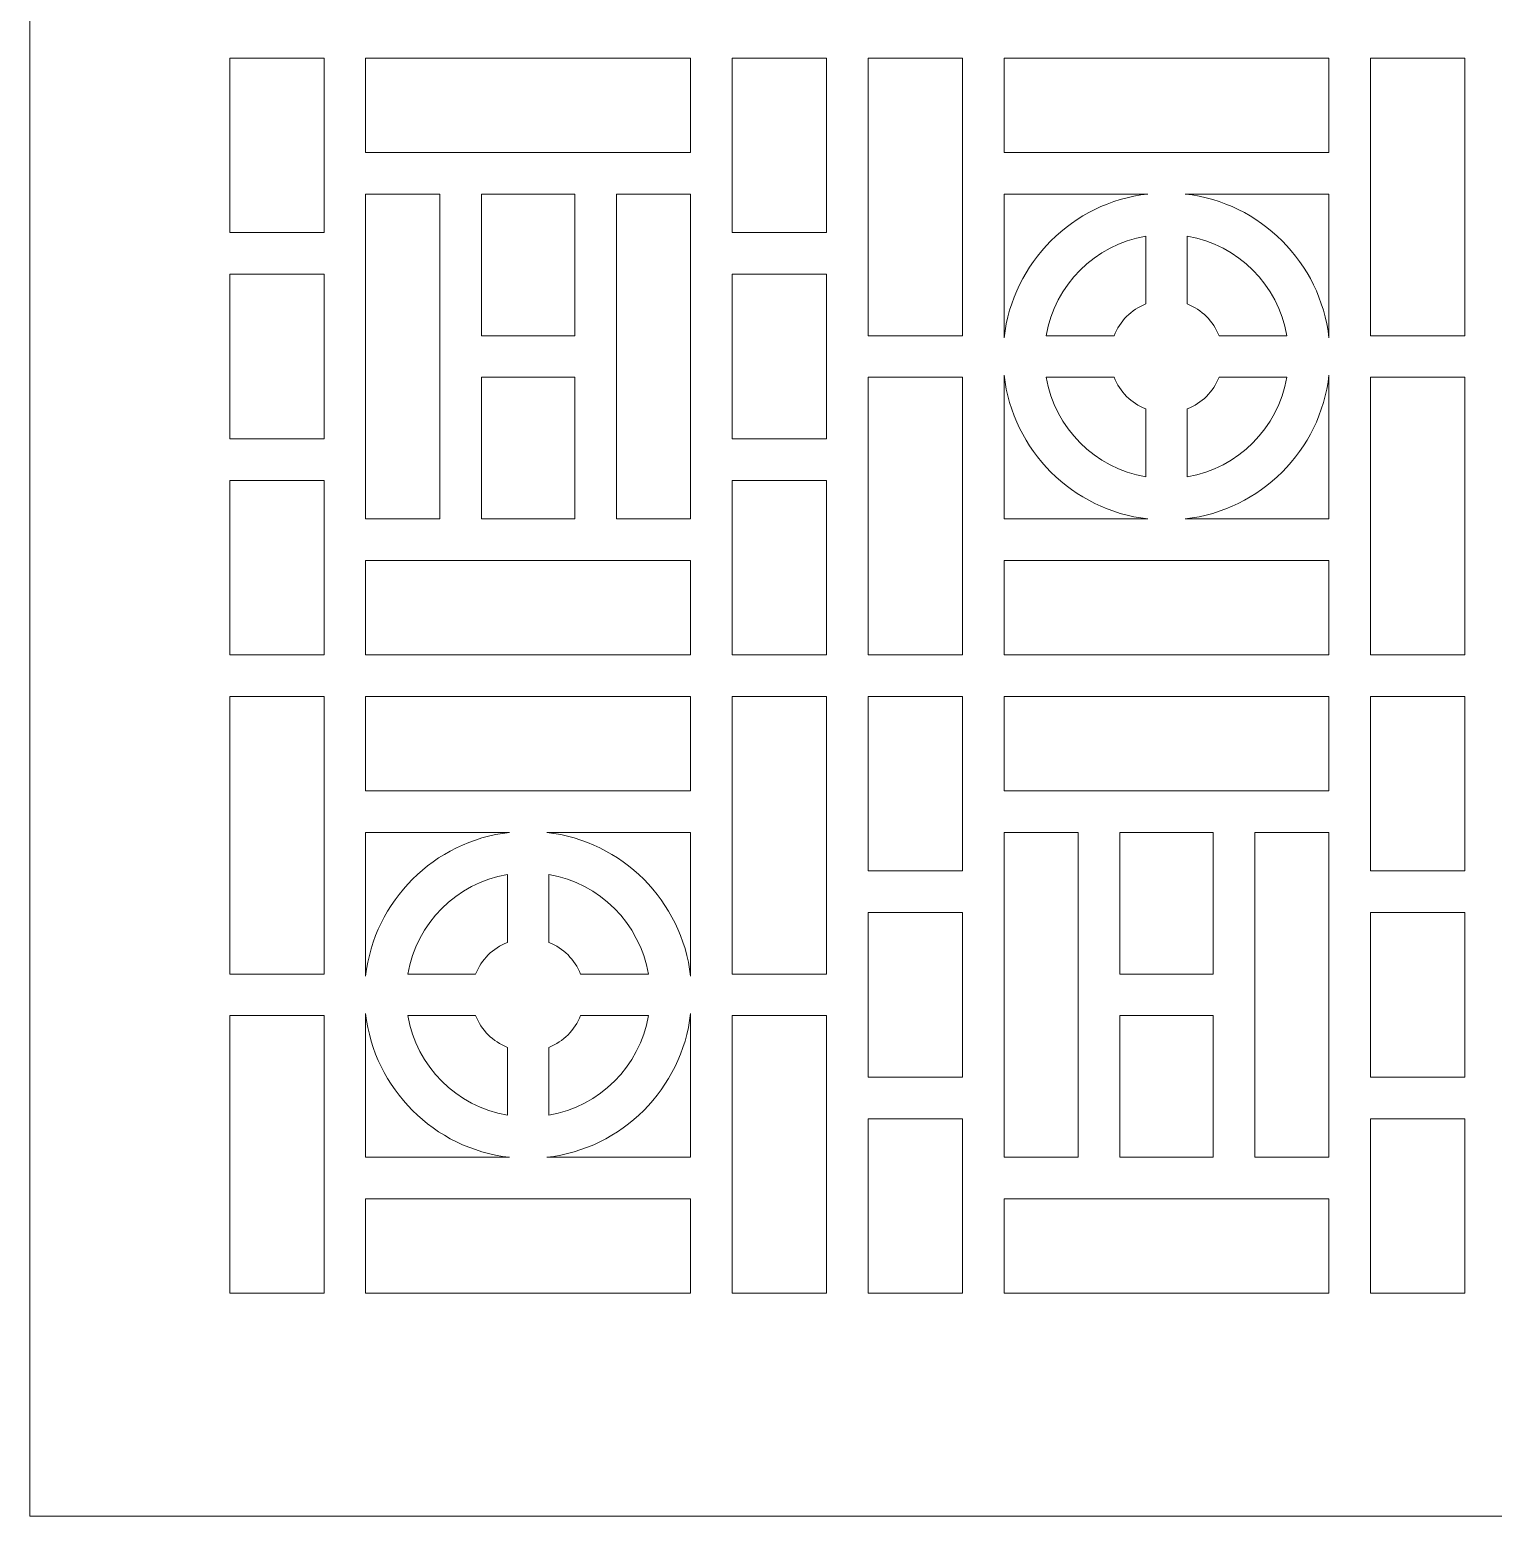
# Model space of a CAD drawing. Header units: centimetres. Extents: x -27.5 to -15.8, y -2.4 to 9.5.
# Drawn here: x -21.397 to -18.592, y -2.402 to 0.447 of the extents above; entities that cross this region are included whole.
import ezdxf

# ---------------------------------------------------------------- set-up
doc = ezdxf.new("R2010")
doc.units = ezdxf.units.CM
doc.header["$MEASUREMENT"] = 0
doc.layers.add('layer 1', color=7, linetype='Continuous')

msp = doc.modelspace()

# ---------------------------------------------------------------- linework, layer by layer
at = {"layer": 'layer 1', "color": 7, "lineweight": 9}
for points, knots in [([(-21.3967, 9.5), (-21.3967, 9.5), (-15.78704, 9.5), (-15.78704, 9.5), (-15.78704, 9.5), (-15.78704, 9.5), (-15.78704, -2.40224), (-15.78704, -2.40224), (-15.78704, -2.40224), (-15.78704, -2.40224), (-21.3967, -2.40224), (-21.3967, -2.40224), (-21.3967, -2.40224), (-21.3967, -2.40224), (-21.3967, 9.5), (-21.3967, 9.5)], [0, 0, 0, 0, 0.2, 0.2, 0.2, 0.2, 0.4, 0.4, 0.4, 0.4, 0.6, 0.6, 0.6, 0.6, 1, 1, 1, 1]), ([(-21.01344, 0.05805), (-21.01344, 0.05805), (-20.8325, 0.05806), (-20.8325, 0.05806), (-20.8325, 0.05806), (-20.8325, 0.05806), (-20.8325, 0.39245), (-20.8325, 0.39245), (-20.8325, 0.39245), (-20.8325, 0.39245), (-21.01344, 0.39245), (-21.01344, 0.39245), (-21.01344, 0.39245), (-21.01344, 0.39245), (-21.01344, 0.05805), (-21.01344, 0.05805)], [0, 0, 0, 0, 0.2, 0.2, 0.2, 0.2, 0.4, 0.4, 0.4, 0.4, 0.6, 0.6, 0.6, 0.6, 1, 1, 1, 1]), ([(-20.7529, 0.21151), (-20.7529, 0.21151), (-20.13023, 0.21151), (-20.13023, 0.21151), (-20.13023, 0.21151), (-20.13023, 0.21151), (-20.13023, 0.39245), (-20.13023, 0.39245), (-20.13023, 0.39245), (-20.13023, 0.39245), (-20.7529, 0.39245), (-20.7529, 0.39245), (-20.7529, 0.39245), (-20.7529, 0.39245), (-20.7529, 0.21151), (-20.7529, 0.21151)], [0, 0, 0, 0, 0.2, 0.2, 0.2, 0.2, 0.4, 0.4, 0.4, 0.4, 0.6, 0.6, 0.6, 0.6, 1, 1, 1, 1]), ([(-20.05063, 0.05805), (-20.05063, 0.05805), (-19.86969, 0.05806), (-19.86969, 0.05806), (-19.86969, 0.05806), (-19.86969, 0.05806), (-19.86969, 0.39245), (-19.86969, 0.39245), (-19.86969, 0.39245), (-19.86969, 0.39245), (-20.05063, 0.39245), (-20.05063, 0.39245), (-20.05063, 0.39245), (-20.05063, 0.39245), (-20.05063, 0.05805), (-20.05063, 0.05805)], [0, 0, 0, 0, 0.2, 0.2, 0.2, 0.2, 0.4, 0.4, 0.4, 0.4, 0.6, 0.6, 0.6, 0.6, 1, 1, 1, 1]), ([(-19.78995, -0.13963), (-19.78995, -0.13963), (-19.60901, -0.13962), (-19.60901, -0.13962), (-19.60901, -0.13962), (-19.60901, -0.13962), (-19.60901, 0.39245), (-19.60901, 0.39245), (-19.60901, 0.39245), (-19.60901, 0.39245), (-19.78995, 0.39245), (-19.78995, 0.39245), (-19.78995, 0.39245), (-19.78995, 0.39245), (-19.78995, -0.13963), (-19.78995, -0.13963)], [0, 0, 0, 0, 0.2, 0.2, 0.2, 0.2, 0.4, 0.4, 0.4, 0.4, 0.6, 0.6, 0.6, 0.6, 1, 1, 1, 1]), ([(-19.52941, 0.21151), (-19.52941, 0.21151), (-18.90674, 0.21151), (-18.90674, 0.21151), (-18.90674, 0.21151), (-18.90674, 0.21151), (-18.90674, 0.39245), (-18.90674, 0.39245), (-18.90674, 0.39245), (-18.90674, 0.39245), (-19.52941, 0.39245), (-19.52941, 0.39245), (-19.52941, 0.39245), (-19.52941, 0.39245), (-19.52941, 0.21151), (-19.52941, 0.21151)], [0, 0, 0, 0, 0.2, 0.2, 0.2, 0.2, 0.4, 0.4, 0.4, 0.4, 0.6, 0.6, 0.6, 0.6, 1, 1, 1, 1]), ([(-18.82714, -0.13963), (-18.82714, -0.13963), (-18.6462, -0.13962), (-18.6462, -0.13962), (-18.6462, -0.13962), (-18.6462, -0.13962), (-18.6462, 0.39245), (-18.6462, 0.39245), (-18.6462, 0.39245), (-18.6462, 0.39245), (-18.82714, 0.39245), (-18.82714, 0.39245), (-18.82714, 0.39245), (-18.82714, 0.39245), (-18.82714, -0.13963), (-18.82714, -0.13963)], [0, 0, 0, 0, 0.2, 0.2, 0.2, 0.2, 0.4, 0.4, 0.4, 0.4, 0.6, 0.6, 0.6, 0.6, 1, 1, 1, 1]), ([(-20.61076, -0.49076), (-20.61076, -0.49076), (-20.61076, 0.13191), (-20.61076, 0.13191), (-20.61076, 0.13191), (-20.61076, 0.13191), (-20.7529, 0.13191), (-20.7529, 0.13191), (-20.7529, 0.13191), (-20.7529, 0.13191), (-20.7529, -0.49076), (-20.7529, -0.49076), (-20.7529, -0.49076), (-20.7529, -0.49076), (-20.61076, -0.49076), (-20.61076, -0.49076)], [0, 0, 0, 0, 0.2, 0.2, 0.2, 0.2, 0.4, 0.4, 0.4, 0.4, 0.6, 0.6, 0.6, 0.6, 1, 1, 1, 1]), ([(-20.53116, -0.13963), (-20.53116, -0.13963), (-20.35197, -0.13962), (-20.35197, -0.13962), (-20.35197, -0.13962), (-20.35197, -0.13962), (-20.35197, 0.13191), (-20.35197, 0.13191), (-20.35197, 0.13191), (-20.35197, 0.13191), (-20.53116, 0.13191), (-20.53116, 0.13191), (-20.53116, 0.13191), (-20.53116, 0.13191), (-20.53116, -0.13963), (-20.53116, -0.13963)], [0, 0, 0, 0, 0.2, 0.2, 0.2, 0.2, 0.4, 0.4, 0.4, 0.4, 0.6, 0.6, 0.6, 0.6, 1, 1, 1, 1]), ([(-20.27237, 0.13191), (-20.27237, 0.13191), (-20.27237, -0.49076), (-20.27237, -0.49076), (-20.27237, -0.49076), (-20.27237, -0.49076), (-20.13023, -0.49076), (-20.13023, -0.49076), (-20.13023, -0.49076), (-20.13023, -0.49076), (-20.13023, 0.13191), (-20.13023, 0.13191), (-20.13023, 0.13191), (-20.13023, 0.13191), (-20.27237, 0.13191), (-20.27237, 0.13191)], [0, 0, 0, 0, 0.2, 0.2, 0.2, 0.2, 0.4, 0.4, 0.4, 0.4, 0.6, 0.6, 0.6, 0.6, 1, 1, 1, 1]), ([(-19.52941, -0.1435), (-19.51293, 0.00084), (-19.39835, 0.11543), (-19.254, 0.13191), (-19.254, 0.13191), (-19.254, 0.13191), (-19.52941, 0.13191), (-19.52941, 0.13191), (-19.52941, 0.13191), (-19.52941, 0.13191), (-19.52941, -0.1435), (-19.52941, -0.1435)], [0, 0, 0, 0, 0.25, 0.25, 0.25, 0.25, 0.5, 0.5, 0.5, 0.5, 1, 1, 1, 1]), ([(-19.18215, 0.13191), (-19.0378, 0.11543), (-18.92322, 0.00084), (-18.90674, -0.14351), (-18.90674, -0.14351), (-18.90674, -0.14351), (-18.90674, 0.13191), (-18.90674, 0.13191), (-18.90674, 0.13191), (-18.90674, 0.13191), (-19.18215, 0.13191), (-19.18215, 0.13191)], [0, 0, 0, 0, 0.25, 0.25, 0.25, 0.25, 0.5, 0.5, 0.5, 0.5, 1, 1, 1, 1]), ([(-19.31868, -0.13963), (-19.3077, -0.11191), (-19.28559, -0.0898), (-19.25787, -0.07882), (-19.25787, -0.07882), (-19.25787, -0.07882), (-19.25787, 0.05114), (-19.25787, 0.05114), (-19.25787, 0.05114), (-19.35517, 0.03445), (-19.43195, -0.04233), (-19.44864, -0.13963), (-19.44864, -0.13963), (-19.44864, -0.13963), (-19.31868, -0.13963), (-19.31868, -0.13963)], [0, 0, 0, 0, 0.2, 0.2, 0.2, 0.2, 0.4, 0.4, 0.4, 0.4, 0.6, 0.6, 0.6, 0.6, 1, 1, 1, 1]), ([(-19.17828, -0.07882), (-19.15056, -0.0898), (-19.12845, -0.11191), (-19.11748, -0.13963), (-19.11748, -0.13963), (-19.11748, -0.13963), (-18.98751, -0.13963), (-18.98751, -0.13963), (-18.98751, -0.13963), (-19.0042, -0.04233), (-19.08098, 0.03445), (-19.17828, 0.05114), (-19.17828, 0.05114), (-19.17828, 0.05114), (-19.17828, -0.07882), (-19.17828, -0.07882)], [0, 0, 0, 0, 0.2, 0.2, 0.2, 0.2, 0.4, 0.4, 0.4, 0.4, 0.6, 0.6, 0.6, 0.6, 1, 1, 1, 1]), ([(-21.01344, -0.33731), (-21.01344, -0.33731), (-20.8325, -0.3373), (-20.8325, -0.3373), (-20.8325, -0.3373), (-20.8325, -0.3373), (-20.8325, -0.02154), (-20.8325, -0.02154), (-20.8325, -0.02154), (-20.8325, -0.02154), (-21.01344, -0.02154), (-21.01344, -0.02154), (-21.01344, -0.02154), (-21.01344, -0.02154), (-21.01344, -0.33731), (-21.01344, -0.33731)], [0, 0, 0, 0, 0.2, 0.2, 0.2, 0.2, 0.4, 0.4, 0.4, 0.4, 0.6, 0.6, 0.6, 0.6, 1, 1, 1, 1]), ([(-20.05063, -0.33731), (-20.05063, -0.33731), (-19.86969, -0.3373), (-19.86969, -0.3373), (-19.86969, -0.3373), (-19.86969, -0.3373), (-19.86969, -0.02154), (-19.86969, -0.02154), (-19.86969, -0.02154), (-19.86969, -0.02154), (-20.05063, -0.02154), (-20.05063, -0.02154), (-20.05063, -0.02154), (-20.05063, -0.02154), (-20.05063, -0.33731), (-20.05063, -0.33731)], [0, 0, 0, 0, 0.2, 0.2, 0.2, 0.2, 0.4, 0.4, 0.4, 0.4, 0.6, 0.6, 0.6, 0.6, 1, 1, 1, 1]), ([(-20.35197, -0.21922), (-20.35197, -0.21922), (-20.53116, -0.21922), (-20.53116, -0.21922), (-20.53116, -0.21922), (-20.53116, -0.21922), (-20.53116, -0.49076), (-20.53116, -0.49076), (-20.53116, -0.49076), (-20.53116, -0.49076), (-20.35197, -0.49076), (-20.35197, -0.49076), (-20.35197, -0.49076), (-20.35197, -0.49076), (-20.35197, -0.21922), (-20.35197, -0.21922)], [0, 0, 0, 0, 0.2, 0.2, 0.2, 0.2, 0.4, 0.4, 0.4, 0.4, 0.6, 0.6, 0.6, 0.6, 1, 1, 1, 1]), ([(-19.60901, -0.21922), (-19.60901, -0.21922), (-19.78995, -0.21922), (-19.78995, -0.21922), (-19.78995, -0.21922), (-19.78995, -0.21922), (-19.78995, -0.7513), (-19.78995, -0.7513), (-19.78995, -0.7513), (-19.78995, -0.7513), (-19.60901, -0.7513), (-19.60901, -0.7513), (-19.60901, -0.7513), (-19.60901, -0.7513), (-19.60901, -0.21922), (-19.60901, -0.21922)], [0, 0, 0, 0, 0.2, 0.2, 0.2, 0.2, 0.4, 0.4, 0.4, 0.4, 0.6, 0.6, 0.6, 0.6, 1, 1, 1, 1]), ([(-19.25399, -0.49076), (-19.39834, -0.47428), (-19.51293, -0.35969), (-19.52941, -0.21534), (-19.52941, -0.21534), (-19.52941, -0.21534), (-19.52941, -0.49076), (-19.52941, -0.49076), (-19.52941, -0.49076), (-19.52941, -0.49076), (-19.25399, -0.49076), (-19.25399, -0.49076)], [0, 0, 0, 0, 0.25, 0.25, 0.25, 0.25, 0.5, 0.5, 0.5, 0.5, 1, 1, 1, 1]), ([(-19.25787, -0.28002), (-19.28559, -0.26905), (-19.3077, -0.24694), (-19.31868, -0.21922), (-19.31868, -0.21922), (-19.31868, -0.21922), (-19.44864, -0.21922), (-19.44864, -0.21922), (-19.44864, -0.21922), (-19.43195, -0.31652), (-19.35517, -0.3933), (-19.25787, -0.40998), (-19.25787, -0.40998), (-19.25787, -0.40998), (-19.25787, -0.28002), (-19.25787, -0.28002)], [0, 0, 0, 0, 0.2, 0.2, 0.2, 0.2, 0.4, 0.4, 0.4, 0.4, 0.6, 0.6, 0.6, 0.6, 1, 1, 1, 1]), ([(-18.90674, -0.21534), (-18.92322, -0.35969), (-19.0378, -0.47428), (-19.18216, -0.49076), (-19.18216, -0.49076), (-19.18216, -0.49076), (-18.90674, -0.49076), (-18.90674, -0.49076), (-18.90674, -0.49076), (-18.90674, -0.49076), (-18.90674, -0.21534), (-18.90674, -0.21534)], [0, 0, 0, 0, 0.25, 0.25, 0.25, 0.25, 0.5, 0.5, 0.5, 0.5, 1, 1, 1, 1]), ([(-19.11748, -0.21922), (-19.12846, -0.24694), (-19.15056, -0.26904), (-19.17828, -0.28002), (-19.17828, -0.28002), (-19.17828, -0.28002), (-19.17828, -0.40998), (-19.17828, -0.40998), (-19.17828, -0.40998), (-19.08098, -0.3933), (-19.0042, -0.31652), (-18.98751, -0.21922), (-18.98751, -0.21922), (-18.98751, -0.21922), (-19.11748, -0.21922), (-19.11748, -0.21922)], [0, 0, 0, 0, 0.2, 0.2, 0.2, 0.2, 0.4, 0.4, 0.4, 0.4, 0.6, 0.6, 0.6, 0.6, 1, 1, 1, 1]), ([(-18.6462, -0.21922), (-18.6462, -0.21922), (-18.82714, -0.21922), (-18.82714, -0.21922), (-18.82714, -0.21922), (-18.82714, -0.21922), (-18.82714, -0.7513), (-18.82714, -0.7513), (-18.82714, -0.7513), (-18.82714, -0.7513), (-18.6462, -0.7513), (-18.6462, -0.7513), (-18.6462, -0.7513), (-18.6462, -0.7513), (-18.6462, -0.21922), (-18.6462, -0.21922)], [0, 0, 0, 0, 0.2, 0.2, 0.2, 0.2, 0.4, 0.4, 0.4, 0.4, 0.6, 0.6, 0.6, 0.6, 1, 1, 1, 1]), ([(-20.8325, -0.4169), (-20.8325, -0.4169), (-21.01344, -0.4169), (-21.01344, -0.4169), (-21.01344, -0.4169), (-21.01344, -0.4169), (-21.01344, -0.7513), (-21.01344, -0.7513), (-21.01344, -0.7513), (-21.01344, -0.7513), (-20.8325, -0.7513), (-20.8325, -0.7513), (-20.8325, -0.7513), (-20.8325, -0.7513), (-20.8325, -0.4169), (-20.8325, -0.4169)], [0, 0, 0, 0, 0.2, 0.2, 0.2, 0.2, 0.4, 0.4, 0.4, 0.4, 0.6, 0.6, 0.6, 0.6, 1, 1, 1, 1]), ([(-19.86969, -0.4169), (-19.86969, -0.4169), (-20.05063, -0.4169), (-20.05063, -0.4169), (-20.05063, -0.4169), (-20.05063, -0.4169), (-20.05063, -0.7513), (-20.05063, -0.7513), (-20.05063, -0.7513), (-20.05063, -0.7513), (-19.86969, -0.7513), (-19.86969, -0.7513), (-19.86969, -0.7513), (-19.86969, -0.7513), (-19.86969, -0.4169), (-19.86969, -0.4169)], [0, 0, 0, 0, 0.2, 0.2, 0.2, 0.2, 0.4, 0.4, 0.4, 0.4, 0.6, 0.6, 0.6, 0.6, 1, 1, 1, 1]), ([(-20.13023, -0.57035), (-20.13023, -0.57035), (-20.7529, -0.57036), (-20.7529, -0.57036), (-20.7529, -0.57036), (-20.7529, -0.57036), (-20.7529, -0.7513), (-20.7529, -0.7513), (-20.7529, -0.7513), (-20.7529, -0.7513), (-20.13023, -0.7513), (-20.13023, -0.7513), (-20.13023, -0.7513), (-20.13023, -0.7513), (-20.13023, -0.57035), (-20.13023, -0.57035)], [0, 0, 0, 0, 0.2, 0.2, 0.2, 0.2, 0.4, 0.4, 0.4, 0.4, 0.6, 0.6, 0.6, 0.6, 1, 1, 1, 1]), ([(-18.90674, -0.57035), (-18.90674, -0.57035), (-19.52941, -0.57036), (-19.52941, -0.57036), (-19.52941, -0.57036), (-19.52941, -0.57036), (-19.52941, -0.7513), (-19.52941, -0.7513), (-19.52941, -0.7513), (-19.52941, -0.7513), (-18.90674, -0.7513), (-18.90674, -0.7513), (-18.90674, -0.7513), (-18.90674, -0.7513), (-18.90674, -0.57035), (-18.90674, -0.57035)], [0, 0, 0, 0, 0.2, 0.2, 0.2, 0.2, 0.4, 0.4, 0.4, 0.4, 0.6, 0.6, 0.6, 0.6, 1, 1, 1, 1]), ([(-21.01344, -1.36312), (-21.01344, -1.36312), (-20.8325, -1.36311), (-20.8325, -1.36311), (-20.8325, -1.36311), (-20.8325, -1.36311), (-20.8325, -0.83104), (-20.8325, -0.83104), (-20.8325, -0.83104), (-20.8325, -0.83104), (-21.01344, -0.83104), (-21.01344, -0.83104), (-21.01344, -0.83104), (-21.01344, -0.83104), (-21.01344, -1.36312), (-21.01344, -1.36312)], [0, 0, 0, 0, 0.2, 0.2, 0.2, 0.2, 0.4, 0.4, 0.4, 0.4, 0.6, 0.6, 0.6, 0.6, 1, 1, 1, 1]), ([(-20.7529, -1.01198), (-20.7529, -1.01198), (-20.13023, -1.01198), (-20.13023, -1.01198), (-20.13023, -1.01198), (-20.13023, -1.01198), (-20.13023, -0.83104), (-20.13023, -0.83104), (-20.13023, -0.83104), (-20.13023, -0.83104), (-20.7529, -0.83104), (-20.7529, -0.83104), (-20.7529, -0.83104), (-20.7529, -0.83104), (-20.7529, -1.01198), (-20.7529, -1.01198)], [0, 0, 0, 0, 0.2, 0.2, 0.2, 0.2, 0.4, 0.4, 0.4, 0.4, 0.6, 0.6, 0.6, 0.6, 1, 1, 1, 1]), ([(-20.05063, -1.36312), (-20.05063, -1.36312), (-19.86969, -1.36311), (-19.86969, -1.36311), (-19.86969, -1.36311), (-19.86969, -1.36311), (-19.86969, -0.83104), (-19.86969, -0.83104), (-19.86969, -0.83104), (-19.86969, -0.83104), (-20.05063, -0.83104), (-20.05063, -0.83104), (-20.05063, -0.83104), (-20.05063, -0.83104), (-20.05063, -1.36312), (-20.05063, -1.36312)], [0, 0, 0, 0, 0.2, 0.2, 0.2, 0.2, 0.4, 0.4, 0.4, 0.4, 0.6, 0.6, 0.6, 0.6, 1, 1, 1, 1]), ([(-19.78995, -1.16544), (-19.78995, -1.16544), (-19.60901, -1.16543), (-19.60901, -1.16543), (-19.60901, -1.16543), (-19.60901, -1.16543), (-19.60901, -0.83104), (-19.60901, -0.83104), (-19.60901, -0.83104), (-19.60901, -0.83104), (-19.78995, -0.83104), (-19.78995, -0.83104), (-19.78995, -0.83104), (-19.78995, -0.83104), (-19.78995, -1.16544), (-19.78995, -1.16544)], [0, 0, 0, 0, 0.2, 0.2, 0.2, 0.2, 0.4, 0.4, 0.4, 0.4, 0.6, 0.6, 0.6, 0.6, 1, 1, 1, 1]), ([(-19.52941, -1.01198), (-19.52941, -1.01198), (-18.90674, -1.01198), (-18.90674, -1.01198), (-18.90674, -1.01198), (-18.90674, -1.01198), (-18.90674, -0.83104), (-18.90674, -0.83104), (-18.90674, -0.83104), (-18.90674, -0.83104), (-19.52941, -0.83104), (-19.52941, -0.83104), (-19.52941, -0.83104), (-19.52941, -0.83104), (-19.52941, -1.01198), (-19.52941, -1.01198)], [0, 0, 0, 0, 0.2, 0.2, 0.2, 0.2, 0.4, 0.4, 0.4, 0.4, 0.6, 0.6, 0.6, 0.6, 1, 1, 1, 1]), ([(-18.82714, -1.16544), (-18.82714, -1.16544), (-18.6462, -1.16543), (-18.6462, -1.16543), (-18.6462, -1.16543), (-18.6462, -1.16543), (-18.6462, -0.83104), (-18.6462, -0.83104), (-18.6462, -0.83104), (-18.6462, -0.83104), (-18.82714, -0.83104), (-18.82714, -0.83104), (-18.82714, -0.83104), (-18.82714, -0.83104), (-18.82714, -1.16544), (-18.82714, -1.16544)], [0, 0, 0, 0, 0.2, 0.2, 0.2, 0.2, 0.4, 0.4, 0.4, 0.4, 0.6, 0.6, 0.6, 0.6, 1, 1, 1, 1]), ([(-20.7529, -1.36701), (-20.73642, -1.22265), (-20.62184, -1.10806), (-20.47749, -1.09158), (-20.47749, -1.09158), (-20.47749, -1.09158), (-20.7529, -1.09158), (-20.7529, -1.09158), (-20.7529, -1.09158), (-20.7529, -1.09158), (-20.7529, -1.36701), (-20.7529, -1.36701)], [0, 0, 0, 0, 0.25, 0.25, 0.25, 0.25, 0.5, 0.5, 0.5, 0.5, 1, 1, 1, 1]), ([(-20.40564, -1.09158), (-20.26129, -1.10806), (-20.14672, -1.22264), (-20.13023, -1.36699), (-20.13023, -1.36699), (-20.13023, -1.36699), (-20.13023, -1.09158), (-20.13023, -1.09158), (-20.13023, -1.09158), (-20.13023, -1.09158), (-20.40564, -1.09158), (-20.40564, -1.09158)], [0, 0, 0, 0, 0.25, 0.25, 0.25, 0.25, 0.5, 0.5, 0.5, 0.5, 1, 1, 1, 1]), ([(-19.38727, -1.71425), (-19.38727, -1.71425), (-19.38727, -1.09158), (-19.38727, -1.09158), (-19.38727, -1.09158), (-19.38727, -1.09158), (-19.52941, -1.09158), (-19.52941, -1.09158), (-19.52941, -1.09158), (-19.52941, -1.09158), (-19.52941, -1.71425), (-19.52941, -1.71425), (-19.52941, -1.71425), (-19.52941, -1.71425), (-19.38727, -1.71425), (-19.38727, -1.71425)], [0, 0, 0, 0, 0.2, 0.2, 0.2, 0.2, 0.4, 0.4, 0.4, 0.4, 0.6, 0.6, 0.6, 0.6, 1, 1, 1, 1]), ([(-19.30767, -1.36312), (-19.30767, -1.36312), (-19.12848, -1.36311), (-19.12848, -1.36311), (-19.12848, -1.36311), (-19.12848, -1.36311), (-19.12848, -1.09158), (-19.12848, -1.09158), (-19.12848, -1.09158), (-19.12848, -1.09158), (-19.30767, -1.09158), (-19.30767, -1.09158), (-19.30767, -1.09158), (-19.30767, -1.09158), (-19.30767, -1.36312), (-19.30767, -1.36312)], [0, 0, 0, 0, 0.2, 0.2, 0.2, 0.2, 0.4, 0.4, 0.4, 0.4, 0.6, 0.6, 0.6, 0.6, 1, 1, 1, 1]), ([(-19.04888, -1.09158), (-19.04888, -1.09158), (-19.04888, -1.71425), (-19.04888, -1.71425), (-19.04888, -1.71425), (-19.04888, -1.71425), (-18.90674, -1.71425), (-18.90674, -1.71425), (-18.90674, -1.71425), (-18.90674, -1.71425), (-18.90674, -1.09158), (-18.90674, -1.09158), (-18.90674, -1.09158), (-18.90674, -1.09158), (-19.04888, -1.09158), (-19.04888, -1.09158)], [0, 0, 0, 0, 0.2, 0.2, 0.2, 0.2, 0.4, 0.4, 0.4, 0.4, 0.6, 0.6, 0.6, 0.6, 1, 1, 1, 1]), ([(-20.54216, -1.36312), (-20.53118, -1.3354), (-20.50908, -1.31329), (-20.48136, -1.30231), (-20.48136, -1.30231), (-20.48136, -1.30231), (-20.48136, -1.17235), (-20.48136, -1.17235), (-20.48136, -1.17235), (-20.57866, -1.18904), (-20.65544, -1.26582), (-20.67213, -1.36312), (-20.67213, -1.36312), (-20.67213, -1.36312), (-20.54216, -1.36312), (-20.54216, -1.36312)], [0, 0, 0, 0, 0.2, 0.2, 0.2, 0.2, 0.4, 0.4, 0.4, 0.4, 0.6, 0.6, 0.6, 0.6, 1, 1, 1, 1]), ([(-20.40177, -1.30231), (-20.37405, -1.31329), (-20.35194, -1.3354), (-20.34096, -1.36312), (-20.34096, -1.36312), (-20.34096, -1.36312), (-20.211, -1.36312), (-20.211, -1.36312), (-20.211, -1.36312), (-20.22769, -1.26582), (-20.30447, -1.18904), (-20.40177, -1.17235), (-20.40177, -1.17235), (-20.40177, -1.17235), (-20.40177, -1.30231), (-20.40177, -1.30231)], [0, 0, 0, 0, 0.2, 0.2, 0.2, 0.2, 0.4, 0.4, 0.4, 0.4, 0.6, 0.6, 0.6, 0.6, 1, 1, 1, 1]), ([(-19.78995, -1.5608), (-19.78995, -1.5608), (-19.60901, -1.56079), (-19.60901, -1.56079), (-19.60901, -1.56079), (-19.60901, -1.56079), (-19.60901, -1.24503), (-19.60901, -1.24503), (-19.60901, -1.24503), (-19.60901, -1.24503), (-19.78995, -1.24503), (-19.78995, -1.24503), (-19.78995, -1.24503), (-19.78995, -1.24503), (-19.78995, -1.5608), (-19.78995, -1.5608)], [0, 0, 0, 0, 0.2, 0.2, 0.2, 0.2, 0.4, 0.4, 0.4, 0.4, 0.6, 0.6, 0.6, 0.6, 1, 1, 1, 1]), ([(-18.82714, -1.5608), (-18.82714, -1.5608), (-18.6462, -1.56079), (-18.6462, -1.56079), (-18.6462, -1.56079), (-18.6462, -1.56079), (-18.6462, -1.24503), (-18.6462, -1.24503), (-18.6462, -1.24503), (-18.6462, -1.24503), (-18.82714, -1.24503), (-18.82714, -1.24503), (-18.82714, -1.24503), (-18.82714, -1.24503), (-18.82714, -1.5608), (-18.82714, -1.5608)], [0, 0, 0, 0, 0.2, 0.2, 0.2, 0.2, 0.4, 0.4, 0.4, 0.4, 0.6, 0.6, 0.6, 0.6, 1, 1, 1, 1]), ([(-20.8325, -1.44271), (-20.8325, -1.44271), (-21.01344, -1.44271), (-21.01344, -1.44271), (-21.01344, -1.44271), (-21.01344, -1.44271), (-21.01344, -1.97479), (-21.01344, -1.97479), (-21.01344, -1.97479), (-21.01344, -1.97479), (-20.8325, -1.97479), (-20.8325, -1.97479), (-20.8325, -1.97479), (-20.8325, -1.97479), (-20.8325, -1.44271), (-20.8325, -1.44271)], [0, 0, 0, 0, 0.2, 0.2, 0.2, 0.2, 0.4, 0.4, 0.4, 0.4, 0.6, 0.6, 0.6, 0.6, 1, 1, 1, 1]), ([(-20.47748, -1.71425), (-20.62184, -1.69777), (-20.73642, -1.58318), (-20.7529, -1.43882), (-20.7529, -1.43882), (-20.7529, -1.43882), (-20.7529, -1.71425), (-20.7529, -1.71425), (-20.7529, -1.71425), (-20.7529, -1.71425), (-20.47748, -1.71425), (-20.47748, -1.71425)], [0, 0, 0, 0, 0.25, 0.25, 0.25, 0.25, 0.5, 0.5, 0.5, 0.5, 1, 1, 1, 1]), ([(-20.48136, -1.50351), (-20.50908, -1.49253), (-20.53118, -1.47043), (-20.54216, -1.44271), (-20.54216, -1.44271), (-20.54216, -1.44271), (-20.67212, -1.44271), (-20.67212, -1.44271), (-20.67212, -1.44271), (-20.65544, -1.54001), (-20.57866, -1.61679), (-20.48136, -1.63347), (-20.48136, -1.63347), (-20.48136, -1.63347), (-20.48136, -1.50351), (-20.48136, -1.50351)], [0, 0, 0, 0, 0.2, 0.2, 0.2, 0.2, 0.4, 0.4, 0.4, 0.4, 0.6, 0.6, 0.6, 0.6, 1, 1, 1, 1]), ([(-20.13023, -1.43884), (-20.14672, -1.58319), (-20.2613, -1.69777), (-20.40565, -1.71425), (-20.40565, -1.71425), (-20.40565, -1.71425), (-20.13023, -1.71425), (-20.13023, -1.71425), (-20.13023, -1.71425), (-20.13023, -1.71425), (-20.13023, -1.43884), (-20.13023, -1.43884)], [0, 0, 0, 0, 0.25, 0.25, 0.25, 0.25, 0.5, 0.5, 0.5, 0.5, 1, 1, 1, 1]), ([(-20.34096, -1.44271), (-20.35194, -1.47043), (-20.37405, -1.49254), (-20.40177, -1.50351), (-20.40177, -1.50351), (-20.40177, -1.50351), (-20.40177, -1.63347), (-20.40177, -1.63347), (-20.40177, -1.63347), (-20.30447, -1.61679), (-20.22769, -1.54001), (-20.211, -1.44271), (-20.211, -1.44271), (-20.211, -1.44271), (-20.34096, -1.44271), (-20.34096, -1.44271)], [0, 0, 0, 0, 0.2, 0.2, 0.2, 0.2, 0.4, 0.4, 0.4, 0.4, 0.6, 0.6, 0.6, 0.6, 1, 1, 1, 1]), ([(-19.86969, -1.44271), (-19.86969, -1.44271), (-20.05063, -1.44271), (-20.05063, -1.44271), (-20.05063, -1.44271), (-20.05063, -1.44271), (-20.05063, -1.97479), (-20.05063, -1.97479), (-20.05063, -1.97479), (-20.05063, -1.97479), (-19.86969, -1.97479), (-19.86969, -1.97479), (-19.86969, -1.97479), (-19.86969, -1.97479), (-19.86969, -1.44271), (-19.86969, -1.44271)], [0, 0, 0, 0, 0.2, 0.2, 0.2, 0.2, 0.4, 0.4, 0.4, 0.4, 0.6, 0.6, 0.6, 0.6, 1, 1, 1, 1]), ([(-19.12848, -1.44271), (-19.12848, -1.44271), (-19.30767, -1.44271), (-19.30767, -1.44271), (-19.30767, -1.44271), (-19.30767, -1.44271), (-19.30767, -1.71425), (-19.30767, -1.71425), (-19.30767, -1.71425), (-19.30767, -1.71425), (-19.12848, -1.71425), (-19.12848, -1.71425), (-19.12848, -1.71425), (-19.12848, -1.71425), (-19.12848, -1.44271), (-19.12848, -1.44271)], [0, 0, 0, 0, 0.2, 0.2, 0.2, 0.2, 0.4, 0.4, 0.4, 0.4, 0.6, 0.6, 0.6, 0.6, 1, 1, 1, 1]), ([(-19.60901, -1.64039), (-19.60901, -1.64039), (-19.78995, -1.64039), (-19.78995, -1.64039), (-19.78995, -1.64039), (-19.78995, -1.64039), (-19.78995, -1.97479), (-19.78995, -1.97479), (-19.78995, -1.97479), (-19.78995, -1.97479), (-19.60901, -1.97479), (-19.60901, -1.97479), (-19.60901, -1.97479), (-19.60901, -1.97479), (-19.60901, -1.64039), (-19.60901, -1.64039)], [0, 0, 0, 0, 0.2, 0.2, 0.2, 0.2, 0.4, 0.4, 0.4, 0.4, 0.6, 0.6, 0.6, 0.6, 1, 1, 1, 1]), ([(-18.6462, -1.64039), (-18.6462, -1.64039), (-18.82714, -1.64039), (-18.82714, -1.64039), (-18.82714, -1.64039), (-18.82714, -1.64039), (-18.82714, -1.97479), (-18.82714, -1.97479), (-18.82714, -1.97479), (-18.82714, -1.97479), (-18.6462, -1.97479), (-18.6462, -1.97479), (-18.6462, -1.97479), (-18.6462, -1.97479), (-18.6462, -1.64039), (-18.6462, -1.64039)], [0, 0, 0, 0, 0.2, 0.2, 0.2, 0.2, 0.4, 0.4, 0.4, 0.4, 0.6, 0.6, 0.6, 0.6, 1, 1, 1, 1]), ([(-20.13023, -1.79384), (-20.13023, -1.79384), (-20.7529, -1.79385), (-20.7529, -1.79385), (-20.7529, -1.79385), (-20.7529, -1.79385), (-20.7529, -1.97479), (-20.7529, -1.97479), (-20.7529, -1.97479), (-20.7529, -1.97479), (-20.13023, -1.97479), (-20.13023, -1.97479), (-20.13023, -1.97479), (-20.13023, -1.97479), (-20.13023, -1.79384), (-20.13023, -1.79384)], [0, 0, 0, 0, 0.2, 0.2, 0.2, 0.2, 0.4, 0.4, 0.4, 0.4, 0.6, 0.6, 0.6, 0.6, 1, 1, 1, 1]), ([(-18.90674, -1.79384), (-18.90674, -1.79384), (-19.52941, -1.79385), (-19.52941, -1.79385), (-19.52941, -1.79385), (-19.52941, -1.79385), (-19.52941, -1.97479), (-19.52941, -1.97479), (-19.52941, -1.97479), (-19.52941, -1.97479), (-18.90674, -1.97479), (-18.90674, -1.97479), (-18.90674, -1.97479), (-18.90674, -1.97479), (-18.90674, -1.79384), (-18.90674, -1.79384)], [0, 0, 0, 0, 0.2, 0.2, 0.2, 0.2, 0.4, 0.4, 0.4, 0.4, 0.6, 0.6, 0.6, 0.6, 1, 1, 1, 1])]:
    msp.add_open_spline(points, degree=3, knots=knots, dxfattribs=at)

doc.saveas('drawing.dxf')
